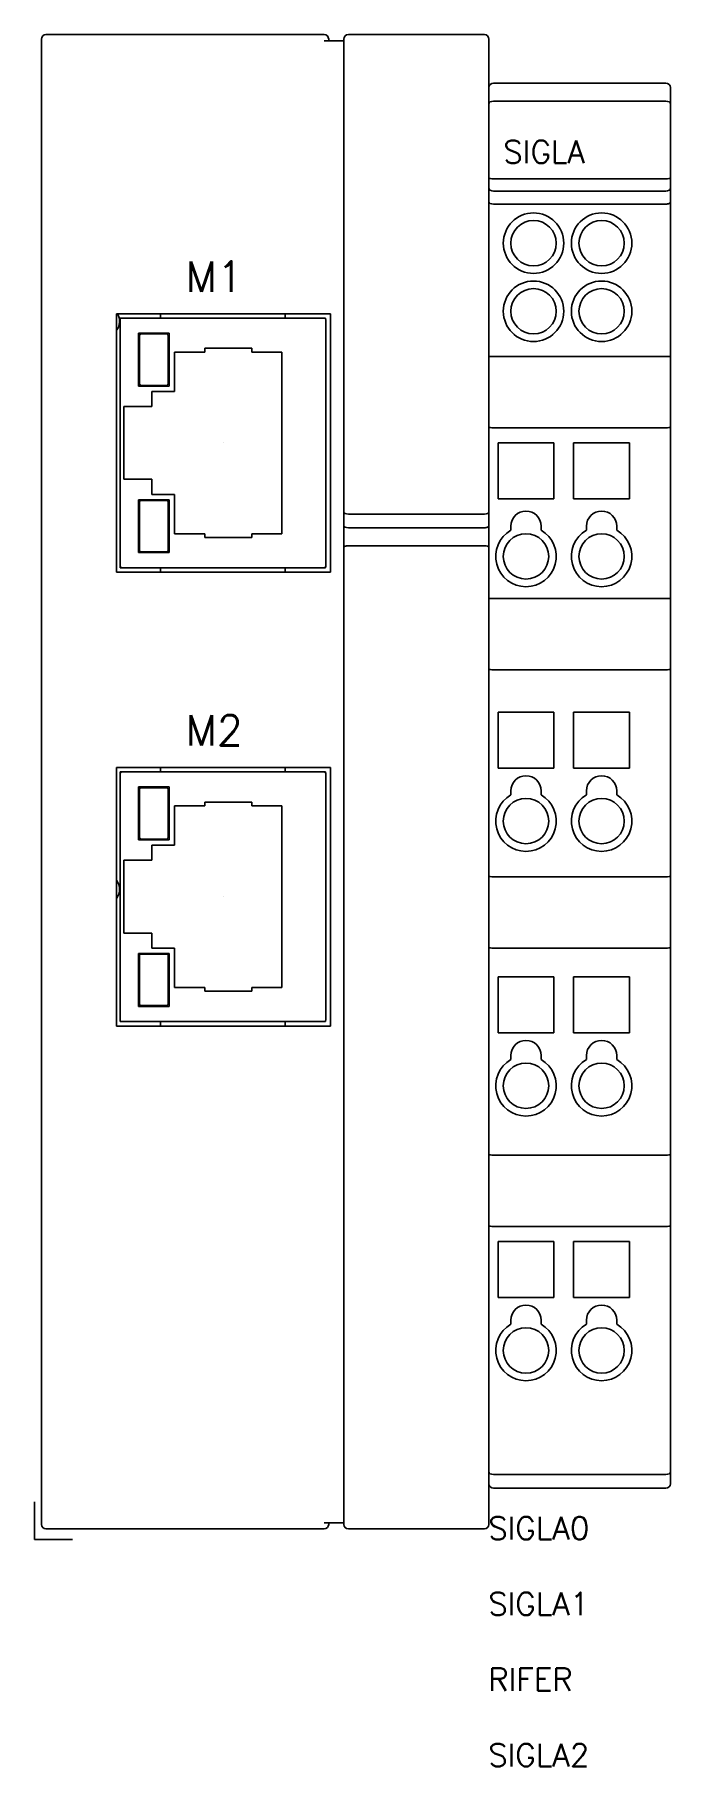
# Model space of a CAD drawing. Extents: x 0 to 42, y -15 to 99.
import ezdxf

# ---------------------------------------------------------------- set-up
doc = ezdxf.new("R2010")
doc.units = 0
doc.header["$LTSCALE"] = 4
doc.linetypes.add('CONTINUA', pattern=[0])
doc.layers.get('0').update_dxf_attribs({"linetype": 'CONTINUOUS'})
doc.layers.add('Sichtbare Kanten(DIN)', color=7, linetype='CONTINUOUS', lineweight=25)
doc.styles.get("Standard").update_dxf_attribs({"font": 'romans.shx'})

msp = doc.modelspace()

# ---------------------------------------------------------------- linework, layer by layer
for p, q in [((0, 0), (0, 2.5)), ((2.5, 0), (0, 0))]:
    msp.add_line(p, q)
for centre in [(32.5, 65), (37.5, 65), (32.5, 47.5), (37.5, 47.5), (32.5, 30), (37.5, 30), (32.5, 12.5), (37.5, 12.5)]:
    msp.add_circle(centre, 1.5)
at = {"layer": 'Sichtbare Kanten(DIN)'}
for p, q in [((0.45, 99.2), (0.45, 1)), ((19.15, 99.5), (0.75, 99.5)), ((19.15, 99.1), (20.45, 99.1)), ((19.45, 99.1), (19.45, 99.2)), ((20.45, 99.2), (20.45, 67.92)), ((29.75, 99.5), (20.75, 99.5)), ((30.05, 67.92), (30.05, 99.2)), ((41.75, 96.3), (30.35, 96.3)), ((30.35, 95.1), (41.75, 95.1)), ((42.05, 94.93), (42.05, 96)), ((42.05, 90.03), (42.05, 94.93)), ((30.35, 89.96), (41.75, 89.96)), ((42.05, 89.35), (42.05, 90.03)), ((42.05, 88.45), (42.05, 89.35)), ((30.35, 89.14), (41.75, 89.14)), ((30.35, 88.3), (41.75, 88.3)), ((42.05, 78.27), (42.05, 88.45)), ((5.42, 63.95), (5.42, 81.05)), ((5.42, 81.05), (19.57, 81.05)), ((5.66, 80.65), (5.66, 80.76)), ((5.66, 80.76), (8.33, 80.76)), ((5.66, 80.65), (5.66, 64.35)), ((19.16, 80.75), (5.76, 80.75)), ((8.33, 80.76), (8.33, 81.05)), ((16.58, 80.76), (8.33, 80.76)), ((16.58, 80.76), (16.58, 81.05)), ((16.58, 80.76), (19.25, 80.76)), ((19.25, 80.76), (19.25, 80.69)), ((19.26, 64.35), (19.26, 80.65)), ((19.57, 81.05), (19.57, 63.95)), ((6.86, 79.76), (8.91, 79.76)), ((6.86, 76.26), (6.86, 79.76)), ((6.94, 79.61), (6.94, 76.41)), ((8.74, 79.71), (7.04, 79.71)), ((8.84, 76.41), (8.84, 79.61)), ((8.91, 79.76), (8.91, 76.26)), ((9.26, 78.51), (11.26, 78.51)), ((9.26, 75.91), (9.26, 78.51)), ((11.26, 78.76), (14.36, 78.76)), ((11.26, 78.51), (11.26, 78.76)), ((14.36, 78.76), (14.36, 78.51)), ((14.36, 78.51), (16.36, 78.51)), ((16.36, 78.51), (16.36, 66.5)), ((30.35, 78.21), (41.75, 78.21)), ((42.05, 73.56), (42.05, 78.27)), ((8.91, 76.26), (6.86, 76.26)), ((7.04, 76.31), (8.74, 76.31)), ((7.76, 75.91), (9.26, 75.91)), ((7.76, 74.91), (7.76, 75.91)), ((5.91, 74.91), (7.76, 74.91)), ((5.91, 70.1), (5.91, 74.91)), ((30.35, 73.5), (41.75, 73.5)), ((42.05, 62.27), (42.05, 73.56)), ((30.65, 72.5), (34.35, 72.5)), ((30.65, 68.8), (30.65, 72.5)), ((34.35, 72.5), (34.35, 68.8)), ((35.65, 72.5), (39.35, 72.5)), ((35.65, 68.8), (35.65, 72.5)), ((39.35, 72.5), (39.35, 68.8)), ((7.76, 70.1), (5.91, 70.1)), ((7.76, 69.1), (7.76, 70.1)), ((6.86, 65.25), (6.86, 68.75)), ((6.86, 68.75), (8.91, 68.75)), ((8.74, 68.7), (7.04, 68.7)), ((9.26, 69.1), (7.76, 69.1)), ((8.91, 68.75), (8.91, 65.25)), ((9.26, 66.5), (9.26, 69.1)), ((34.35, 68.8), (30.65, 68.8)), ((39.35, 68.8), (35.65, 68.8)), ((6.94, 68.6), (6.94, 65.4)), ((8.84, 65.4), (8.84, 68.6)), ((20.45, 67.92), (20.45, 67.02)), ((29.75, 67.8), (20.75, 67.8)), ((30.05, 67.02), (30.05, 67.92)), ((11.26, 66.5), (9.26, 66.5)), ((11.26, 66.25), (11.26, 66.5)), ((14.36, 66.5), (14.36, 66.25)), ((16.36, 66.5), (14.36, 66.5)), ((20.45, 67.02), (20.45, 65.58)), ((29.75, 66.9), (20.75, 66.9)), ((30.05, 65.58), (30.05, 67.02)), ((31.5, 66.73), (31.5, 67)), ((33.5, 67), (33.5, 66.73)), ((36.5, 66.73), (36.5, 67)), ((38.5, 67), (38.5, 66.73)), ((7.04, 65.3), (8.74, 65.3)), ((14.36, 66.25), (11.26, 66.25)), ((20.45, 65.58), (20.45, 64.68)), ((29.75, 65.7), (20.75, 65.7)), ((30.05, 64.68), (30.05, 65.58)), ((5.66, 64.25), (5.66, 64.35)), ((5.76, 64.25), (5.66, 64.25)), ((5.76, 64.25), (19.16, 64.25)), ((8.91, 65.25), (6.86, 65.25)), ((8.33, 64.25), (8.33, 63.95)), ((16.58, 64.25), (16.58, 63.95)), ((19.25, 64.25), (19.16, 64.25)), ((19.25, 64.31), (19.25, 64.25)), ((20.45, 2.35), (20.45, 64.68)), ((30.05, 64.68), (30.05, 2.35)), ((19.57, 63.95), (5.42, 63.95)), ((30.35, 62.21), (41.75, 62.21)), ((42.05, 57.56), (42.05, 62.27)), ((30.35, 57.5), (41.75, 57.5)), ((42.05, 43.87), (42.05, 57.56)), ((30.65, 54.7), (34.35, 54.7)), ((30.65, 51), (30.65, 54.7)), ((34.35, 54.7), (34.35, 51)), ((35.65, 54.7), (39.35, 54.7)), ((35.65, 51), (35.65, 54.7)), ((39.35, 54.7), (39.35, 51)), ((5.42, 33.95), (5.42, 51.05)), ((5.42, 51.05), (19.57, 51.05)), ((5.66, 50.65), (5.66, 50.76)), ((5.66, 50.76), (8.33, 50.76)), ((5.66, 50.65), (5.66, 34.35)), ((19.16, 50.75), (5.76, 50.75)), ((8.33, 50.76), (8.33, 51.05)), ((16.58, 50.76), (8.33, 50.76)), ((16.58, 50.76), (16.58, 51.05)), ((16.58, 50.76), (19.25, 50.76)), ((19.25, 50.76), (19.25, 50.69)), ((19.26, 34.35), (19.26, 50.65)), ((19.57, 51.05), (19.57, 33.95)), ((34.35, 51), (30.65, 51)), ((39.35, 51), (35.65, 51)), ((6.86, 49.76), (8.91, 49.76)), ((6.86, 46.26), (6.86, 49.76)), ((6.94, 49.61), (6.94, 46.41)), ((8.74, 49.71), (7.04, 49.71)), ((8.84, 46.41), (8.84, 49.61)), ((8.91, 49.76), (8.91, 46.26)), ((31.5, 49.23), (31.5, 49.5)), ((33.5, 49.5), (33.5, 49.23)), ((36.5, 49.23), (36.5, 49.5)), ((38.5, 49.5), (38.5, 49.23)), ((9.26, 48.51), (11.26, 48.51)), ((9.26, 45.91), (9.26, 48.51)), ((11.26, 48.76), (14.36, 48.76)), ((11.26, 48.51), (11.26, 48.76)), ((14.36, 48.76), (14.36, 48.51)), ((14.36, 48.51), (16.36, 48.51)), ((16.36, 48.51), (16.36, 36.5)), ((8.91, 46.26), (6.86, 46.26)), ((7.04, 46.31), (8.74, 46.31)), ((7.76, 45.91), (9.26, 45.91)), ((7.76, 44.91), (7.76, 45.91)), ((5.91, 44.91), (7.76, 44.91)), ((5.91, 40.1), (5.91, 44.91)), ((30.35, 43.81), (41.75, 43.81)), ((42.05, 39.16), (42.05, 43.87)), ((7.76, 40.1), (5.91, 40.1)), ((7.76, 39.1), (7.76, 40.1)), ((9.26, 39.1), (7.76, 39.1)), ((9.26, 36.5), (9.26, 39.1)), ((30.35, 39.1), (41.75, 39.1)), ((42.05, 25.47), (42.05, 39.16)), ((6.86, 35.25), (6.86, 38.75)), ((6.86, 38.75), (8.91, 38.75)), ((6.94, 38.6), (6.94, 35.4)), ((8.74, 38.7), (7.04, 38.7)), ((8.84, 35.4), (8.84, 38.6)), ((8.91, 38.75), (8.91, 35.25)), ((30.65, 37.2), (34.35, 37.2)), ((30.65, 33.5), (30.65, 37.2)), ((34.35, 37.2), (34.35, 33.5)), ((35.65, 37.2), (39.35, 37.2)), ((35.65, 33.5), (35.65, 37.2)), ((39.35, 37.2), (39.35, 33.5)), ((11.26, 36.5), (9.26, 36.5)), ((11.26, 36.25), (11.26, 36.5)), ((14.36, 36.25), (11.26, 36.25)), ((14.36, 36.5), (14.36, 36.25)), ((16.36, 36.5), (14.36, 36.5)), ((5.66, 34.25), (5.66, 34.35)), ((8.91, 35.25), (6.86, 35.25)), ((7.04, 35.3), (8.74, 35.3)), ((19.57, 33.95), (5.42, 33.95)), ((5.76, 34.25), (5.66, 34.25)), ((5.76, 34.25), (19.16, 34.25)), ((8.33, 34.25), (8.33, 33.95)), ((16.58, 34.25), (16.58, 33.95)), ((19.25, 34.25), (19.16, 34.25)), ((19.25, 34.31), (19.25, 34.25)), ((34.35, 33.5), (30.65, 33.5)), ((39.35, 33.5), (35.65, 33.5)), ((31.5, 31.73), (31.5, 32)), ((33.5, 32), (33.5, 31.73)), ((36.5, 31.73), (36.5, 32)), ((38.5, 32), (38.5, 31.73)), ((30.35, 25.41), (41.75, 25.41)), ((42.05, 20.76), (42.05, 25.47)), ((30.35, 20.7), (41.75, 20.7)), ((42.05, 4.47), (42.05, 20.76)), ((30.65, 19.7), (34.35, 19.7)), ((30.65, 16), (30.65, 19.7)), ((34.35, 19.7), (34.35, 16)), ((35.65, 19.7), (39.35, 19.7)), ((35.65, 16), (35.65, 19.7)), ((39.35, 19.7), (39.35, 16)), ((34.35, 16), (30.65, 16)), ((39.35, 16), (35.65, 16)), ((31.5, 14.23), (31.5, 14.5)), ((33.5, 14.5), (33.5, 14.23)), ((36.5, 14.23), (36.5, 14.5)), ((38.5, 14.5), (38.5, 14.23)), ((30.35, 4.3), (41.75, 4.3)), ((42.05, 3.69), (42.05, 4.47)), ((20.45, 1), (20.45, 2.35)), ((30.05, 2.35), (30.05, 1)), ((30.35, 3.39), (41.75, 3.39)), ((0.75, 0.7), (19.15, 0.7)), ((19.15, 1.1), (20.45, 1.1)), ((19.45, 1), (19.45, 1.1)), ((20.75, 0.7), (29.75, 0.7))]:
    msp.add_line(p, q, dxfattribs=at)
for centre, radius in [((33, 85.71), 2), ((33, 85.71), 1.5), ((37.5, 85.71), 2), ((37.5, 85.71), 1.5), ((33, 81.21), 2), ((33, 81.21), 1.5), ((37.5, 81.21), 2), ((37.5, 81.21), 1.5)]:
    msp.add_circle(centre, radius, dxfattribs=at)
for centre, radius, start, end in [((0.75, 99.2), 0.3, 90, 180), ((19.15, 99.2), 0.3, 0, 90), ((20.75, 99.2), 0.3, 90, 180), ((29.75, 99.2), 0.3, 0, 90), ((30.35, 96), 0.3, 90, 180), ((41.75, 96), 0.3, 0, 90), ((4.62, 80.55), 1, 323.1301, 30), ((5.76, 80.65), 0.1, 90, 180), ((19.16, 80.65), 0.1, 0, 90), ((7.04, 79.61), 0.1, 90, 180), ((8.74, 79.61), 0.1, 0, 90), ((7.04, 76.41), 0.1, 180, 270), ((8.74, 76.41), 0.1, 270, 0), ((7.04, 68.6), 0.1, 90, 180), ((8.74, 68.6), 0.1, 0, 90), ((32.5, 67), 1, 0, 180), ((37.5, 67), 1, 0, 180), ((32.5, 65), 2, 120, 60), ((37.5, 65), 2, 120, 60), ((7.04, 65.4), 0.1, 180, 270), ((8.74, 65.4), 0.1, 270, 0), ((5.76, 64.35), 0.1, 180, 270), ((19.16, 64.35), 0.1, 270, 0), ((5.76, 50.65), 0.1, 90, 180), ((19.16, 50.65), 0.1, 0, 90), ((32.5, 49.5), 1, 0, 180), ((37.5, 49.5), 1, 0, 180), ((7.04, 49.61), 0.1, 90, 180), ((8.74, 49.61), 0.1, 0, 90), ((32.5, 47.5), 2, 120, 60), ((37.5, 47.5), 2, 120, 60), ((7.04, 46.41), 0.1, 180, 270), ((8.74, 46.41), 0.1, 270, 0), ((4.62, 42.99), 1, 323.1301, 36.8699), ((7.04, 38.6), 0.1, 90, 180), ((8.74, 38.6), 0.1, 0, 90), ((5.76, 34.35), 0.1, 180, 270), ((7.04, 35.4), 0.1, 180, 270), ((8.74, 35.4), 0.1, 270, 0), ((19.16, 34.35), 0.1, 270, 0), ((32.5, 32), 1, 0, 180), ((37.5, 32), 1, 0, 180), ((32.5, 30), 2, 120, 60), ((37.5, 30), 2, 120, 60), ((32.5, 14.5), 1, 0, 180), ((37.5, 14.5), 1, 0, 180), ((32.5, 12.5), 2, 120, 60), ((37.5, 12.5), 2, 120, 60), ((30.35, 3.69), 0.3, 180, 270), ((41.75, 3.69), 0.3, 270, 0), ((0.75, 1), 0.3, 180, 270), ((19.15, 1), 0.3, 270, 0), ((20.75, 1), 0.3, 180, 270), ((29.75, 1), 0.3, 270, 0)]:
    msp.add_arc(centre, radius, start, end, dxfattribs=at)
for centre, major_axis, ratio, start_param, end_param in [((30.35, 94.93), (-0.3, 0), 0.577342, 4.712389, 6.283185), ((41.75, 94.93), (0.3, 0), 0.577342, 0, 1.570796), ((30.35, 90.03), (-0.3, 0), 0.242199, 0, 1.570796), ((30.35, 89.35), (-0.3, 0), 0.672949, 0, 1.570796), ((41.75, 90.03), (0.3, 0), 0.242199, 4.712389, 6.283185), ((41.75, 89.35), (0.3, 0), 0.672949, 4.712389, 6.283185), ((30.35, 88.45), (0.3, 0), 0.514628, 3.141593, 4.712389), ((41.75, 88.45), (-0.3, 0), 0.514628, 1.570796, 3.141593), ((30.35, 78.27), (-0.3, 0), 0.203454, 0, 1.570796), ((41.75, 78.27), (0.3, 0), 0.203454, 4.712389, 6.283185), ((30.35, 73.56), (0.3, 0), 0.203454, 3.141593, 4.712389), ((41.75, 73.56), (-0.3, 0), 0.203454, 1.570796, 3.141593), ((20.75, 67.92), (-0.3, 0), 0.414214, 0, 1.570796), ((29.75, 67.92), (0.3, 0), 0.414214, 4.712389, 6.283185), ((20.75, 67.02), (0.3, 0), 0.414214, 3.141593, 4.712389), ((29.75, 67.02), (-0.3, 0), 0.414214, 1.570796, 3.141593), ((20.75, 65.58), (0.3, 0), 0.414214, 1.570796, 3.141593), ((29.75, 65.58), (-0.3, 0), 0.414214, 3.141593, 4.712389), ((30.35, 62.27), (-0.3, 0), 0.203456, 0, 1.570796), ((41.75, 62.27), (0.3, 0), 0.203456, 4.712389, 6.283185), ((30.35, 57.56), (0.3, 0), 0.203456, 3.141593, 4.712389), ((41.75, 57.56), (-0.3, 0), 0.203456, 1.570796, 3.141593), ((30.35, 43.87), (-0.3, 0), 0.203419, 0, 1.570796), ((41.75, 43.87), (0.3, 0), 0.203419, 4.712389, 6.283185), ((30.35, 39.16), (0.3, 0), 0.203419, 3.141593, 4.712389), ((41.75, 39.16), (-0.3, 0), 0.203419, 1.570796, 3.141593), ((30.35, 25.47), (-0.3, 0), 0.203443, 0, 1.570796), ((41.75, 25.47), (0.3, 0), 0.203443, 4.712389, 6.283185), ((30.35, 20.76), (0.3, 0), 0.203443, 3.141593, 4.712389), ((41.75, 20.76), (-0.3, 0), 0.203443, 1.570796, 3.141593), ((30.35, 4.47), (-0.3, 0), 0.57985, 0, 1.570796), ((41.75, 4.47), (0.3, 0), 0.57985, 4.712389, 6.283185)]:
    msp.add_ellipse(centre, major_axis=major_axis, ratio=ratio, start_param=start_param, end_param=end_param, dxfattribs=at)

# ---------------------------------------------------------------- texts
at = {"color": 3, "linetype": 'CONTINUA'}
for tag, p, s, flags in [('SIGLA', (31, 91), 'SIGLA ?', 8), ('SIGLA0', (30, 0), '', 9), ('SIGLA1', (30, -5), '', 9), ('RIFER', (30, -10), 'RIFER ?', 8), ('SIGLA2', (30, -15), '', 9)]:
    msp.add_attdef(tag, p, s, height=1.5, dxfattribs=dict(at, flags=flags))
at = {"color": 4, "linetype": 'CONTINUA', "flags": 8}
for tag, p in [('M1', (10, 82.5)), ('M2', (10, 52.5))]:
    msp.add_attdef(tag, p, '', height=2, dxfattribs=at)
at = {"linetype": 'CONTINUA', "flags": 9}
for tag, p, s, height in [('F1', (12.5, 72.5), '', 0.00001), ('F2', (12.5, 42.5), '', 0.00001), ('TIPOSIG', (0, 0), '3', 0.00000001), ('POSIZIONE', (0, 0), '', 0.00000001), ('P-TABELLA', (0, 0), '', 0.00000001), ('T-TABELLA', (0, 0), '', 0.00000001), ('H-TABELLA', (0, 0), '', 0.00000001), ('CODICE', (0, 0), '1xNNN', 0.00000001), ('NOTE1', (0, 0), '', 0.00000001), ('NOTE2', (0, 0), '', 0.00000001)]:
    msp.add_attdef(tag, p, s, height=height, dxfattribs=at)
at = {"flags": 9}
for tag, s in [('NOTE2', ''), ('NOTE1', ''), ('CODICE', '1xNNN'), ('H-TABELLA', ''), ('T-TABELLA', ''), ('P-TABELLA', ''), ('POSIZIONE', ''), ('TIPOSIG', '3')]:
    msp.add_attdef(tag, (0, 0), s, height=0.00000001, dxfattribs=at)

doc.saveas('drawing.dxf')
